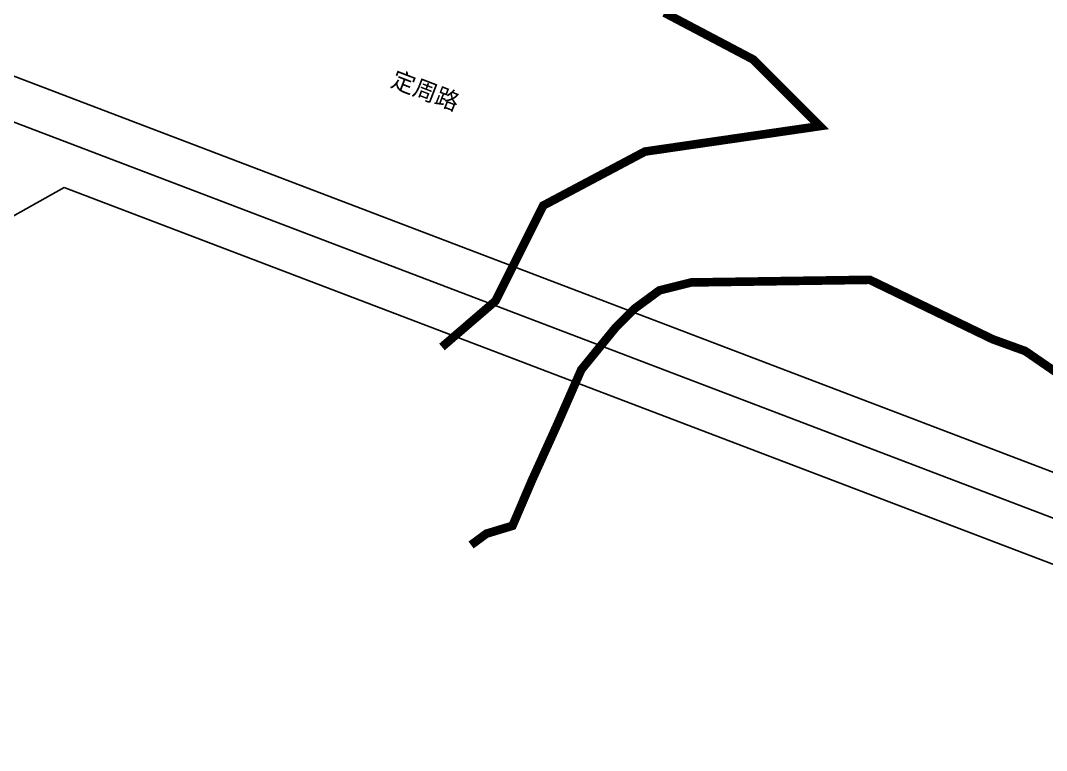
# Model space of a CAD drawing. Extents: x 529262 to 576451, y 2694391 to 2717535.
# Drawn here: x 563220.2 to 563458.7, y 2711050 to 2711219.7 of the extents above; entities that cross this region are included whole.
import ezdxf
from ezdxf.enums import TextEntityAlignment as Align
from ezdxf.xclip import XClip

# ---------------------------------------------------------------- set-up
doc = ezdxf.new("R2010")
doc.units = 0
doc.header["$XCLIPFRAME"] = 0
for name, color, linetype in [('PP-COM', 7, 'Continuous'), ('RD-中线', 40, 'Continuous'), ('RD-红线', 7, 'Continuous'), ('RD-路名', 7, 'Continuous'), ('河流', 4, 'Continuous')]:
    doc.layers.add(name, color=color, linetype=linetype)
doc.styles.add('黑体', font='simhei.ttf')

# ---------------------------------------------------------------- blocks, each defined once
blk = doc.blocks.new('A$C19FD0107')
at = {"layer": 'RD-中线', "color": 8, "linetype": 'Continuous'}
blk.add_lwpolyline([(-6627.45, 16505.62), (-6684.65, 16505.48, -0.037492), (-6707.06, 16507.11), (-6911.72, 16537.51, 0.005793), (-6923.17, 16539.07), (-7079.01, 16558.54, 0.02296), (-7088.16, 16559.26), (-7110.5, 16559.99, 0.014678), (-7122.24, 16560.02), (-7165.85, 16558.88, -0.054354), (-7198.26, 16561.55), (-7204.64, 16562.79, -0.040941), (-7228.26, 16569.39), (-7293.69, 16593.62, -0.100519), (-7334.28, 16618.79), (-7334.11, 16618.63, 0.047686), (-7352.15, 16632.63), (-7374.57, 16646.83, 0.049953), (-7410.2, 16664.71, -0.000863), (-7442.34, 16677.06), (-7791.92, 16810.22, -0.001693), (-7793.18, 16810.71), (-7866.66, 16839.5, 0.022456)], format="xyb", dxfattribs=at)
at = {"layer": 'RD-红线', "color": 8}
for points in [[(-8989.82, 17133.76), (-8913.52, 17116.04, -0.012006), (-8909.34, 17114.96), (-8644.03, 17039.75, 0.01104), (-8631.63, 17036.54), (-8374.76, 16973.49), (-7962.78, 16878.36), (-7889.49, 16857.62, -0.022488), (-7863.05, 16848.83), (-7789.53, 16820.02, 0.001675), (-7788.34, 16819.56), (-7438.75, 16686.39, 0.000863), (-7406.63, 16674.05, -0.049953), (-7369.21, 16655.28), (-7343, 16638.67)], [(-7767.64, 16790.27), (-7445.92, 16667.72, 0.000862), (-7413.77, 16655.37, -0.049953), (-7379.92, 16638.39), (-7364.72, 16628.76)]]:
    blk.add_lwpolyline(points, format="xyb", dxfattribs=at)
at = {"layer": 'RD-红线', "color": 8, "linetype": 'Continuous'}
blk.add_lwpolyline([(-7767.64, 16790.27), (-7791.74, 16776.77, 0.467566)], format="xyb", dxfattribs=at)
at = {"layer": '河流', "color": 8, "const_width": 2}
for points in [[(-7679.8, 16753.2), (-7667.34, 16763.91), (-7656.26, 16786.06), (-7632.62, 16798.6), (-7591.98, 16804.51), (-7607.49, 16820.01), (-7628.1, 16830.87)], [(-7679.8, 16753.2), (-7667.34, 16763.91), (-7656.26, 16786.06), (-7632.62, 16798.6), (-7591.98, 16804.51), (-7607.49, 16820.01), (-7628.1, 16830.87)], [(-7534.38, 16745.49), (-7544.22, 16752.25), (-7551.76, 16754.98), (-7580.37, 16768.8), (-7621.89, 16768.19), (-7629.27, 16766.34), (-7635.11, 16762.04), (-7639.42, 16757.74), (-7647.42, 16747.91), (-7652.95, 16735.31), (-7658.8, 16722.41), (-7663.41, 16711.65), (-7669.46, 16709.82), (-7673.04, 16707.19)], [(-7534.38, 16745.49), (-7544.22, 16752.25), (-7551.76, 16754.98), (-7580.37, 16768.8), (-7621.89, 16768.19), (-7629.27, 16766.34), (-7635.11, 16762.04), (-7639.42, 16757.74), (-7647.42, 16747.91), (-7650.09, 16741.83)], [(-7534.38, 16745.49), (-7544.22, 16752.25), (-7551.76, 16754.98), (-7580.37, 16768.8), (-7621.89, 16768.19), (-7629.27, 16766.34), (-7635.11, 16762.04), (-7639.42, 16757.74), (-7647.42, 16747.91), (-7650.09, 16741.83)]]:
    blk.add_lwpolyline(points, dxfattribs=at)

msp = doc.modelspace()

# ---------------------------------------------------------------- block references
at = {"layer": 'PP-COM'}
ref = msp.add_blockref('A$C19FD0107', (570997.993, 2694390.603), dxfattribs=at)
XClip(ref).set_block_clipping_path([(-9366.4383134884, 14428.6043910822), (-3328.4480743363, 17452.7484863754)])

# ---------------------------------------------------------------- texts
at = {"layer": 'RD-路名', "color": 7, "style": '黑体'}
msp.add_text('定周路', height=4, rotation=338.92287, dxfattribs=at).set_placement((563314.395, 2711203.46), align=Align.MIDDLE)

doc.saveas('drawing.dxf')
